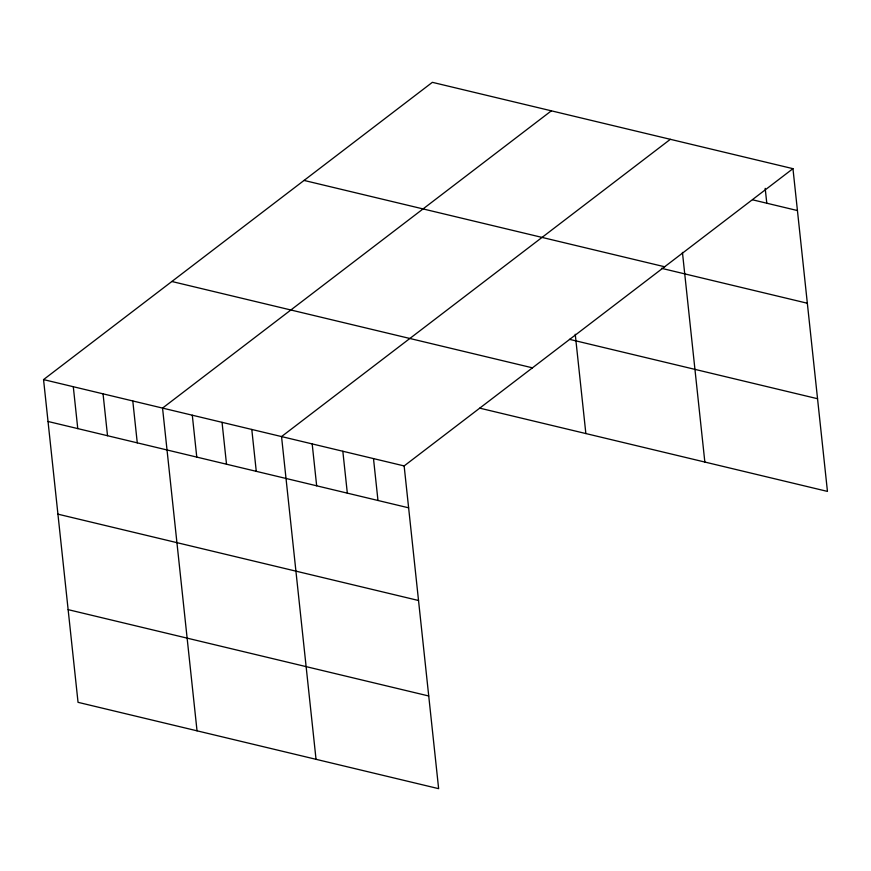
<?xml version="1.0" encoding="UTF-8"?>
<svg xmlns="http://www.w3.org/2000/svg" width="871" height="871" viewBox="0 0 871 871"><rect width="100%" height="100%" fill="white"/><g stroke="black" fill="none" stroke-linecap="round" stroke-linejoin="round"><path stroke-width="1.31" d="M792.958 168.669L404.144 465.931L438.636 788.669L78.042 702.331L43.55 379.593L432.364 82.331L792.958 168.669L827.45 491.407L479.79 408.161M551.365 110.824L162.55 408.085L197.031 730.823M670.354 139.316L281.54 436.578L316.031 759.316M752.74 199.851L797.433 210.553M304.055 180.428L664.649 266.766M661.459 268.301L807.341 303.239M569.482 339.331L817.542 398.722M171.859 281.496L532.453 367.834M43.55 379.593L404.144 465.931M48.025 421.477L408.619 507.815M57.932 514.162L418.526 600.5M68.134 609.646L428.728 695.983M765.195 188.354L766.785 203.215M682.439 252.383L704.846 462.044M575.241 334.246L585.856 433.551M373.496 458.592L377.97 500.477M342.836 451.254L347.322 493.138M312.188 443.916L316.663 485.8M251.795 429.457L256.27 471.342M222.04 422.337L226.514 464.221M192.295 415.217L196.77 457.09M132.795 400.965L137.27 442.849M103.05 393.844L107.525 435.729M73.295 386.724L77.769 428.608"/></g></svg>
